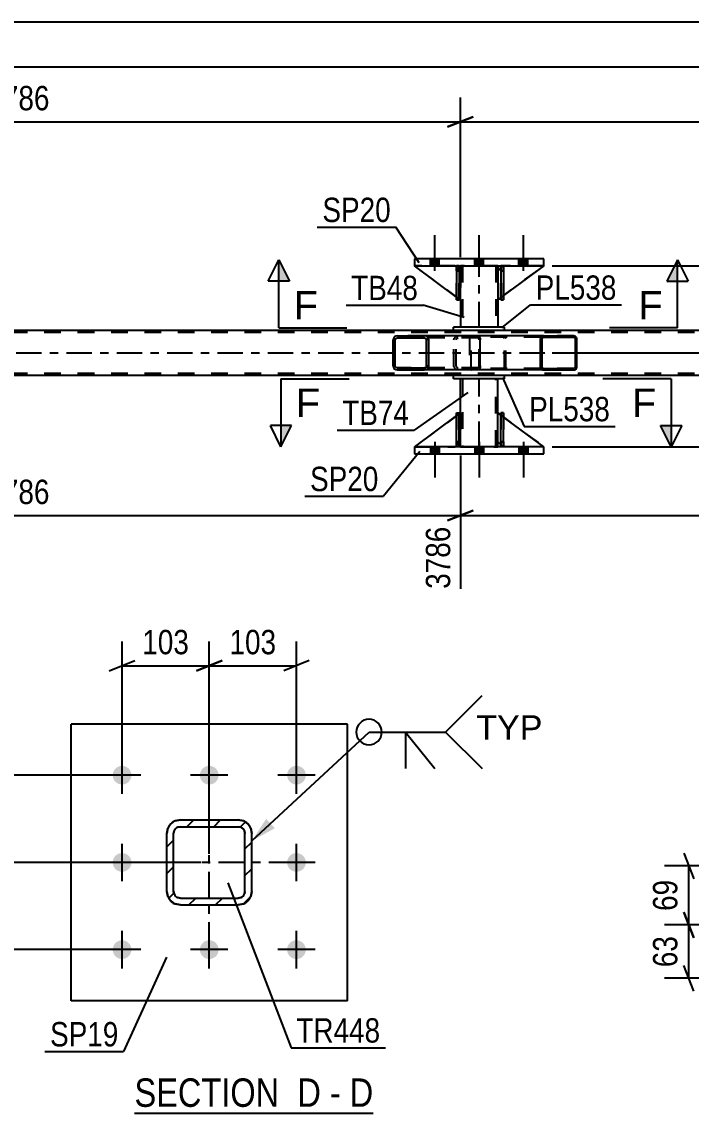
# Model space of a CAD drawing. Header units: millimetres. Extents: x 0 to 841, y 0 to 594.
# Drawn here: x 97.8 to 176.4, y 145.7 to 273.9 of the extents above; entities that cross this region are included whole.
import ezdxf

# ---------------------------------------------------------------- set-up
doc = ezdxf.new("R2010")
doc.units = ezdxf.units.MM
doc.linetypes.add('DXK_LINE_DOT2', pattern=[3.9198, 1.9599, -1.9599])
doc.linetypes.add('DXK_LINE_DOT3', pattern=[5.9187, 2.979, -0.9799, 0.9799, -0.9799])
doc.styles.add('Arial', font='ARIAL.TTF', dxfattribs={"height": 0.2})
doc.styles.add('Arial Narrow', font='ARIALN.TTF', dxfattribs={"height": 0.2})

# ---------------------------------------------------------------- blocks, each defined once
blk = doc.blocks.new('Unknown-814553314-14 - 1597')
at = {"color": 6, "linetype": 'Continuous'}
blk.add_line((111, 145.69), (139.07, 145.69), dxfattribs=at)
at = {"color": 0, "linetype": 'Continuous'}
for points in [[(129.1, 146.44), (129.1, 149.94), (111, 149.94), (111, 146.44)], [(132.92, 146.44), (132.92, 149.94), (130.15, 149.94), (130.15, 146.44)], [(135.25, 146.44), (135.25, 149.94), (133.97, 149.94), (133.97, 146.44)], [(139.07, 146.44), (139.07, 149.94), (136.3, 149.94), (136.3, 146.44)]]:
    blk.add_wipeout(points, dxfattribs=at)
at = {"color": 7, "linetype": 'Continuous', "style": 'Arial Narrow'}
for s, p in [('SECTION ', (111, 146.44)), ('D', (130.15, 146.44)), ('D', (136.3, 146.44)), ('-', (133.97, 146.44))]:
    blk.add_text(s, height=3.34, dxfattribs=at).set_placement(p)
blk = doc.blocks.new('Part-814553314-5860 - 5672')
at = {"color": 7, "linetype": 'DXK_LINE_DOT2'}
for p, q in [((149.31, 241.27), (143.91, 245.27)), ((143.91, 245.27), (148.71, 245.27)), ((148.71, 245.27), (149.31, 244.67)), ((149.31, 244.67), (148.71, 245.27)), ((149.31, 244.67), (149.31, 241.27)), ((149.31, 244.67), (149.31, 244.67)), ((149.31, 244.67), (149.31, 241.27))]:
    blk.add_line(p, q, dxfattribs=at)
blk = doc.blocks.new('Bolt-814553314-5732 - 5672')
at = {"linetype": 'Continuous'}
for points in [[(146.83, 223.99), (145.79, 223.99), (145.79, 223.19), (146.83, 223.19)], [(146.83, 223.99), (145.79, 223.99), (145.79, 223.19), (146.83, 223.19)], [(146.83, 223.99), (145.79, 223.99), (145.79, 223.19), (146.83, 223.19)], [(152.03, 223.99), (150.99, 223.99), (150.99, 223.19), (152.03, 223.19)], [(152.03, 223.99), (150.99, 223.99), (150.99, 223.19), (152.03, 223.19)], [(157.23, 223.99), (156.19, 223.99), (156.19, 223.19), (157.23, 223.19)], [(157.23, 223.99), (156.19, 223.99), (156.19, 223.19), (157.23, 223.19)], [(157.23, 223.99), (156.19, 223.99), (156.19, 223.19), (157.23, 223.19)]]:
    blk.add_hatch(color=1, dxfattribs=at).paths.add_polyline_path(points)
at = {"color": 1, "linetype": 'Continuous'}
for p, q in [((146.31, 224.59), (146.31, 220.39)), ((146.31, 224.59), (146.31, 220.39)), ((146.31, 224.59), (146.31, 220.39)), ((151.51, 224.59), (151.51, 220.39)), ((151.51, 224.59), (151.51, 220.39)), ((156.71, 224.59), (156.71, 220.39)), ((156.71, 224.59), (156.71, 220.39)), ((156.71, 224.59), (156.71, 220.39)), ((145.79, 223.99), (145.79, 223.19)), ((145.79, 223.99), (145.79, 223.19)), ((145.79, 223.99), (145.79, 223.19)), ((146.83, 223.99), (146.83, 223.19)), ((146.83, 223.99), (146.83, 223.19)), ((146.83, 223.99), (146.83, 223.19)), ((150.99, 223.99), (150.99, 223.19)), ((150.99, 223.99), (150.99, 223.19)), ((152.03, 223.99), (152.03, 223.19)), ((152.03, 223.99), (152.03, 223.19)), ((156.19, 223.99), (156.19, 223.19)), ((156.19, 223.99), (156.19, 223.19)), ((156.19, 223.99), (156.19, 223.19)), ((157.23, 223.99), (157.23, 223.19)), ((157.23, 223.99), (157.23, 223.19)), ((157.23, 223.99), (157.23, 223.19))]:
    blk.add_line(p, q, dxfattribs=at)
blk = doc.blocks.new('Part-814553314-5861 - 5672')
at = {"color": 2, "linetype": 'Continuous'}
for p, q in [((154.06, 245.02), (153.71, 244.67)), ((159.11, 245.27), (154.38, 241.77)), ((153.71, 244.67), (153.71, 241.27)), ((154.06, 241.53), (153.71, 241.27))]:
    blk.add_line(p, q, dxfattribs=at)
at = {"color": 7, "linetype": 'DXK_LINE_DOT2'}
for p, q in [((154.31, 245.27), (154.06, 245.02)), ((159.11, 245.27), (154.31, 245.27)), ((154.38, 241.77), (154.06, 241.53))]:
    blk.add_line(p, q, dxfattribs=at)
blk = doc.blocks.new('Bolt-814553314-5733 - 5672')
at = {"linetype": 'Continuous'}
for points in [[(145.79, 245.27), (146.83, 245.27), (146.83, 246.07), (145.79, 246.07)], [(145.79, 245.27), (146.83, 245.27), (146.83, 246.07), (145.79, 246.07)], [(145.79, 245.27), (146.83, 245.27), (146.83, 246.07), (145.79, 246.07)], [(150.99, 245.27), (152.03, 245.27), (152.03, 246.07), (150.99, 246.07)], [(150.99, 245.27), (152.03, 245.27), (152.03, 246.07), (150.99, 246.07)], [(156.19, 245.27), (157.23, 245.27), (157.23, 246.07), (156.19, 246.07)], [(156.19, 245.27), (157.23, 245.27), (157.23, 246.07), (156.19, 246.07)], [(156.19, 245.27), (157.23, 245.27), (157.23, 246.07), (156.19, 246.07)]]:
    blk.add_hatch(color=1, dxfattribs=at).paths.add_polyline_path(points)
at = {"color": 1, "linetype": 'Continuous'}
for p, q in [((146.31, 244.67), (146.31, 248.87)), ((146.31, 244.67), (146.31, 248.87)), ((146.31, 244.67), (146.31, 248.87)), ((151.51, 244.67), (151.51, 248.87)), ((151.51, 244.67), (151.51, 248.87)), ((156.71, 244.67), (156.71, 248.87)), ((156.71, 244.67), (156.71, 248.87)), ((156.71, 244.67), (156.71, 248.87)), ((145.79, 245.27), (145.79, 246.07)), ((145.79, 245.27), (145.79, 246.07)), ((145.79, 245.27), (145.79, 246.07)), ((146.83, 245.27), (146.83, 246.07)), ((146.83, 245.27), (146.83, 246.07)), ((146.83, 245.27), (146.83, 246.07)), ((150.99, 245.27), (150.99, 246.07)), ((150.99, 245.27), (150.99, 246.07)), ((152.03, 245.27), (152.03, 246.07)), ((152.03, 245.27), (152.03, 246.07)), ((156.19, 245.27), (156.19, 246.07)), ((156.19, 245.27), (156.19, 246.07)), ((156.19, 245.27), (156.19, 246.07)), ((157.23, 245.27), (157.23, 246.07)), ((157.23, 245.27), (157.23, 246.07)), ((157.23, 245.27), (157.23, 246.07))]:
    blk.add_line(p, q, dxfattribs=at)
blk = doc.blocks.new('Part-814553314-5906 - 5672')
at = {"color": 2, "linetype": 'Continuous'}
for p, q in [((148.86, 223.99), (148.86, 227.99)), ((148.86, 227.99), (149.18, 227.99)), ((149.18, 223.99), (149.18, 227.99)), ((148.86, 223.99), (148.86, 223.99)), ((149.18, 223.99), (148.86, 223.99))]:
    blk.add_line(p, q, dxfattribs=at)
at = {"color": 7, "linetype": 'DXK_LINE_DOT2'}
for p, q in [((148.86, 227.99), (148.86, 224.59)), ((149.18, 224.59), (149.18, 227.99)), ((148.86, 224.59), (148.86, 223.99)), ((148.86, 224.59), (149.18, 224.59)), ((149.18, 223.99), (149.18, 224.59)), ((149.18, 223.99), (149.18, 223.99))]:
    blk.add_line(p, q, dxfattribs=at)
blk = doc.blocks.new('Part-814553314-5858 - 5672')
at = {"color": 2, "linetype": 'Continuous'}
for p, q in [((154.38, 245.27), (154.06, 245.27)), ((154.06, 245.27), (154.06, 241.27)), ((154.38, 245.27), (154.38, 245.27)), ((154.38, 245.27), (154.38, 241.27)), ((154.38, 241.27), (154.06, 241.27))]:
    blk.add_line(p, q, dxfattribs=at)
at = {"color": 7, "linetype": 'DXK_LINE_DOT2'}
for p, q in [((154.06, 244.67), (154.06, 245.27)), ((154.38, 244.67), (154.38, 245.27)), ((154.38, 245.27), (154.38, 245.27)), ((154.38, 244.67), (154.06, 244.67)), ((154.06, 244.67), (154.06, 241.27)), ((154.38, 241.27), (154.38, 244.67))]:
    blk.add_line(p, q, dxfattribs=at)
blk = doc.blocks.new('Part-814553314-5859 - 5672')
at = {"color": 2, "linetype": 'Continuous'}
for p, q in [((148.86, 241.6), (143.91, 245.27)), ((148.86, 245.11), (148.71, 245.27)), ((149.31, 244.67), (149.18, 244.79)), ((149.31, 244.67), (149.31, 244.67)), ((149.31, 241.27), (149.31, 244.67)), ((149.18, 241.36), (149.31, 241.27)), ((149.31, 241.27), (149.31, 241.27))]:
    blk.add_line(p, q, dxfattribs=at)
at = {"color": 7, "linetype": 'DXK_LINE_DOT2'}
for p, q in [((148.71, 245.27), (143.91, 245.27)), ((148.71, 245.27), (149.31, 244.67)), ((149.18, 244.79), (148.86, 245.11)), ((149.31, 244.67), (149.31, 241.27)), ((149.18, 241.36), (148.86, 241.6))]:
    blk.add_line(p, q, dxfattribs=at)
blk = doc.blocks.new('Part-814553314-5865 - 5672')
at = {"linetype": 'Continuous'}
h = blk.add_hatch(dxfattribs=at)
h.set_pattern_fill('', scale=0.7, style=0, pattern_type=0)
h.set_pattern_definition([(45, (162.969, 236.8312), (-1.57154, 1.57154), [])])
h.paths.add_polyline_path([(162.99, 236.71), (162.97, 236.83), (162.9, 236.94), (162.78, 237), (162.65, 237.03), (159.08, 237.03), (158.95, 237), (158.84, 236.94), (158.76, 236.83), (158.74, 236.71), (158.74, 233.35), (158.76, 233.23), (158.84, 233.12), (158.95, 233.05), (159.08, 233.03), (162.65, 233.03), (162.78, 233.05), (162.9, 233.12), (162.97, 233.23), (162.99, 233.35)])
h.paths.add_polyline_path([(162.81, 233.29), (162.77, 233.24), (162.72, 233.2), (162.65, 233.19), (159.08, 233.19), (159.01, 233.2), (158.96, 233.24), (158.92, 233.29), (158.91, 233.35), (158.91, 236.71), (158.92, 236.77), (158.96, 236.82), (159.01, 236.86), (159.08, 236.87), (162.65, 236.87), (162.72, 236.86), (162.77, 236.82), (162.81, 236.77), (162.82, 236.71), (162.82, 233.35)])
at = {"color": 7, "linetype": 'DXK_LINE_DOT2'}
for p, q in [((150.39, 236.71), (150.41, 236.83)), ((150.39, 236.71), (150.39, 233.35)), ((150.57, 236.77), (150.56, 236.71)), ((150.56, 233.35), (150.56, 236.71)), ((150.61, 236.82), (150.57, 236.77)), ((150.6, 237), (150.73, 237.03)), ((150.66, 236.86), (150.61, 236.82)), ((150.73, 236.87), (150.66, 236.86)), ((151.38, 237.03), (150.73, 237.03)), ((162.65, 236.87), (150.73, 236.87)), ((154.31, 237.03), (154.44, 237)), ((154.37, 236.86), (154.31, 236.87)), ((154.43, 236.82), (154.37, 236.86)), ((154.46, 236.77), (154.43, 236.82)), ((154.48, 236.71), (154.46, 236.77)), ((154.48, 233.35), (154.48, 236.71)), ((154.62, 236.83), (154.65, 236.71)), ((154.65, 233.35), (154.65, 236.71)), ((162.65, 237.03), (159.08, 237.03)), ((150.41, 233.23), (150.39, 233.35)), ((150.56, 233.35), (150.57, 233.29)), ((150.57, 233.29), (150.61, 233.24)), ((150.73, 233.03), (150.6, 233.05)), ((150.61, 233.24), (150.66, 233.2)), ((150.66, 233.2), (150.73, 233.19)), ((162.65, 233.19), (150.73, 233.19)), ((151.38, 233.03), (150.73, 233.03)), ((154.31, 233.19), (154.37, 233.2)), ((154.44, 233.05), (154.31, 233.03)), ((154.37, 233.2), (154.43, 233.24)), ((154.43, 233.24), (154.46, 233.29)), ((154.46, 233.29), (154.48, 233.35)), ((154.65, 233.35), (154.62, 233.23)), ((162.65, 233.03), (159.08, 233.03))]:
    blk.add_line(p, q, dxfattribs=at)
at = {"color": 2, "linetype": 'Continuous'}
for p, q in [((159.08, 237.03), (151.38, 237.03)), ((158.76, 236.83), (158.74, 236.71)), ((158.74, 233.35), (158.74, 236.71)), ((158.91, 236.71), (158.92, 236.77)), ((158.91, 233.35), (158.91, 236.71)), ((158.92, 236.77), (158.96, 236.82)), ((159.08, 237.03), (158.95, 237)), ((158.96, 236.82), (159.01, 236.86)), ((159.01, 236.86), (159.08, 236.87)), ((159.08, 237.03), (162.65, 237.03)), ((159.08, 236.87), (162.65, 236.87)), ((162.78, 237), (162.65, 237.03)), ((162.65, 236.87), (162.72, 236.86)), ((162.72, 236.86), (162.77, 236.82)), ((162.77, 236.82), (162.81, 236.77)), ((162.81, 236.77), (162.82, 236.71)), ((162.82, 233.35), (162.82, 236.71)), ((162.99, 236.71), (162.97, 236.83)), ((162.99, 233.35), (162.99, 236.71)), ((159.08, 233.03), (151.38, 233.03)), ((158.74, 233.35), (158.76, 233.23)), ((158.92, 233.29), (158.91, 233.35)), ((158.96, 233.24), (158.92, 233.29)), ((158.95, 233.05), (159.08, 233.03)), ((159.01, 233.2), (158.96, 233.24)), ((159.08, 233.19), (159.01, 233.2)), ((159.08, 233.19), (162.65, 233.19)), ((159.08, 233.03), (162.65, 233.03)), ((162.72, 233.2), (162.65, 233.19)), ((162.65, 233.03), (162.78, 233.05)), ((162.77, 233.24), (162.72, 233.2)), ((162.81, 233.29), (162.77, 233.24)), ((162.82, 233.35), (162.81, 233.29)), ((162.97, 233.23), (162.99, 233.35))]:
    blk.add_line(p, q, dxfattribs=at)
at = {"color": 7, "linetype": 'DXK_LINE_DOT2'}
for centre, start, end in [((150.72, 236.69), 110.7583, 155.6801), ((154.32, 236.69), 24.3199, 69.2417), ((150.72, 233.36), 204.3199, 249.2417), ((154.32, 233.36), 290.7583, 335.6801)]:
    blk.add_arc(centre, 0.331, start, end, dxfattribs=at)
at = {"color": 2, "linetype": 'Continuous'}
for centre, start, end in [((159.07, 236.69), 110.7583, 155.68), ((162.67, 236.69), 24.32, 69.2417), ((159.07, 233.36), 204.32, 249.2417), ((162.67, 233.36), 290.7583, 335.68)]:
    blk.add_arc(centre, 0.331, start, end, dxfattribs=at)
blk = doc.blocks.new('Part-814553314-5922 - 5672')
at = {"color": 2, "linetype": 'Continuous'}
for p, q in [((143.91, 223.99), (143.91, 223.19)), ((159.11, 223.99), (143.91, 223.99)), ((143.91, 223.19), (159.11, 223.19)), ((159.11, 223.19), (159.11, 223.99))]:
    blk.add_line(p, q, dxfattribs=at)
blk = doc.blocks.new('Part-814553314-5801 - 5672')
at = {"color": 2, "linetype": 'Continuous'}
for p, q in [((148.51, 237.67), (55.65, 237.67)), ((318.77, 237.67), (154.51, 237.67)), ((148.51, 232.39), (55.65, 232.39)), ((318.77, 232.39), (154.51, 232.39))]:
    blk.add_line(p, q, dxfattribs=at)
at = {"color": 7, "linetype": 'DXK_LINE_DOT2'}
for p, q in [((717.77, 237.43), (55.65, 237.43)), ((154.51, 237.67), (148.51, 237.67)), ((717.77, 232.63), (55.65, 232.63)), ((154.51, 232.39), (148.51, 232.39))]:
    blk.add_line(p, q, dxfattribs=at)
at = {"color": 7, "linetype": 'DXK_LINE_DOT3'}
blk.add_line((55.65, 235.03), (717.77, 235.03), dxfattribs=at)
blk = doc.blocks.new('Part-814553314-5867 - 5672')
at = {"linetype": 'Continuous'}
h = blk.add_hatch(dxfattribs=at)
h.set_pattern_fill('', scale=0.7, style=0, pattern_type=0)
h.set_pattern_definition([(45, (145.545, 236.7324), (-1.57154, 1.57154), [])])
h.paths.add_polyline_path([(145.58, 236.55), (145.55, 236.73), (145.44, 236.89), (145.27, 236.99), (145.08, 237.03), (141.9, 237.03), (141.7, 236.99), (141.54, 236.89), (141.43, 236.73), (141.39, 236.55), (141.39, 233.51), (141.43, 233.33), (141.54, 233.17), (141.7, 233.07), (141.9, 233.03), (145.08, 233.03), (145.27, 233.07), (145.44, 233.17), (145.55, 233.33), (145.58, 233.51)])
h.paths.add_polyline_path([(145.31, 233.42), (145.26, 233.34), (145.18, 233.29), (145.08, 233.27), (141.9, 233.27), (141.8, 233.29), (141.72, 233.34), (141.66, 233.42), (141.64, 233.51), (141.64, 236.55), (141.66, 236.64), (141.72, 236.72), (141.8, 236.77), (141.9, 236.79), (145.08, 236.79), (145.18, 236.77), (145.26, 236.72), (145.31, 236.64), (145.33, 236.55), (145.33, 233.51)])
at = {"color": 2, "linetype": 'Continuous'}
for p, q in [((141.43, 236.73), (141.39, 236.55)), ((141.39, 233.51), (141.39, 236.55)), ((141.64, 236.55), (141.66, 236.64)), ((141.64, 233.51), (141.64, 236.55)), ((141.66, 236.64), (141.72, 236.72)), ((141.9, 237.03), (141.7, 236.99)), ((141.72, 236.72), (141.8, 236.77)), ((141.8, 236.77), (141.9, 236.79)), ((141.9, 237.03), (145.08, 237.03)), ((141.9, 236.79), (145.08, 236.79)), ((151.38, 237.03), (145.08, 237.03)), ((145.27, 236.99), (145.08, 237.03)), ((145.08, 236.79), (145.18, 236.77)), ((145.18, 236.77), (145.26, 236.72)), ((145.26, 236.72), (145.31, 236.64)), ((145.31, 236.64), (145.33, 236.55)), ((145.33, 233.51), (145.33, 236.55)), ((145.58, 236.55), (145.55, 236.73)), ((145.58, 233.51), (145.58, 236.55)), ((151.38, 237.03), (151.48, 236.99)), ((151.48, 236.99), (151.57, 236.89)), ((151.57, 236.89), (151.63, 236.73)), ((151.63, 236.73), (151.65, 236.55)), ((151.65, 233.51), (151.65, 236.55)), ((141.39, 233.51), (141.43, 233.33)), ((141.66, 233.42), (141.64, 233.51)), ((141.72, 233.34), (141.66, 233.42)), ((145.31, 233.42), (145.26, 233.34)), ((145.33, 233.51), (145.31, 233.42)), ((145.55, 233.33), (145.58, 233.51)), ((151.65, 233.51), (151.63, 233.33)), ((141.7, 233.07), (141.9, 233.03)), ((141.8, 233.29), (141.72, 233.34)), ((141.9, 233.27), (141.8, 233.29)), ((141.9, 233.27), (145.08, 233.27)), ((141.9, 233.03), (145.08, 233.03)), ((145.18, 233.29), (145.08, 233.27)), ((145.08, 233.03), (145.27, 233.07)), ((151.38, 233.03), (145.08, 233.03)), ((145.26, 233.34), (145.18, 233.29)), ((151.48, 233.07), (151.38, 233.03)), ((151.57, 233.17), (151.48, 233.07)), ((151.63, 233.33), (151.57, 233.17))]:
    blk.add_line(p, q, dxfattribs=at)
at = {"color": 7, "linetype": 'DXK_LINE_DOT2'}
for p, q in [((145.08, 237.03), (141.9, 237.03)), ((151.38, 236.79), (141.9, 236.79)), ((148.54, 236.55), (148.58, 236.73)), ((148.54, 233.51), (148.54, 236.55)), ((148.81, 236.64), (148.8, 236.55)), ((148.8, 233.51), (148.8, 236.55)), ((148.87, 236.72), (148.81, 236.64)), ((148.85, 236.99), (149.05, 237.03)), ((148.95, 236.77), (148.87, 236.72)), ((149.05, 236.79), (148.95, 236.77)), ((150.39, 236.79), (150.39, 237.03)), ((151.43, 236.77), (151.38, 236.79)), ((151.48, 236.72), (151.43, 236.77)), ((151.51, 236.64), (151.48, 236.72)), ((151.52, 236.55), (151.51, 236.64)), ((151.52, 233.51), (151.52, 236.55)), ((148.58, 233.33), (148.54, 233.51)), ((148.8, 233.51), (148.81, 233.42)), ((148.81, 233.42), (148.87, 233.34)), ((151.48, 233.34), (151.51, 233.42)), ((151.51, 233.42), (151.52, 233.51)), ((151.38, 233.27), (141.9, 233.27)), ((145.08, 233.03), (141.9, 233.03)), ((149.05, 233.03), (148.85, 233.07)), ((148.87, 233.34), (148.89, 233.33)), ((148.89, 233.33), (148.95, 233.29)), ((148.95, 233.29), (149.05, 233.27)), ((150.39, 233.03), (150.39, 233.27)), ((151.38, 233.27), (151.43, 233.29)), ((151.43, 233.29), (151.48, 233.34))]:
    blk.add_line(p, q, dxfattribs=at)
at = {"color": 2, "linetype": 'Continuous'}
for centre, start, end in [((141.88, 236.53), 111.1941, 156.1506), ((145.1, 236.53), 23.8494, 68.8059), ((141.88, 233.52), 203.8494, 248.8059), ((145.1, 233.52), 291.1941, 336.1506)]:
    blk.add_arc(centre, 0.492, start, end, dxfattribs=at)
at = {"color": 7, "linetype": 'DXK_LINE_DOT2'}
for centre, start, end in [((149.03, 236.53), 111.1941, 156.1506), ((149.03, 233.52), 203.8494, 248.8059)]:
    blk.add_arc(centre, 0.492, start, end, dxfattribs=at)
blk = doc.blocks.new('Part-814553314-5948 - 5672')
at = {"color": 2, "linetype": 'Continuous'}
for p, q in [((154.51, 232.39), (148.51, 232.39)), ((148.51, 231.99), (148.51, 232.39)), ((154.51, 231.99), (154.51, 232.39)), ((154.51, 231.99), (148.51, 231.99))]:
    blk.add_line(p, q, dxfattribs=at)
blk = doc.blocks.new('Part-814553314-5856 - 5672')
at = {"color": 7, "linetype": 'DXK_LINE_DOT2'}
for p, q in [((154.06, 244.67), (154.06, 245.27)), ((154.06, 245.27), (154.06, 245.27)), ((154.06, 245.27), (154.06, 241.27)), ((154.38, 245.27), (154.06, 245.27)), ((154.38, 244.67), (154.38, 245.27)), ((154.38, 241.27), (154.38, 245.27)), ((154.06, 241.27), (154.06, 244.67)), ((154.06, 244.67), (154.38, 244.67)), ((154.38, 244.67), (154.38, 241.27)), ((154.06, 241.27), (154.38, 241.27))]:
    blk.add_line(p, q, dxfattribs=at)
blk = doc.blocks.new('Part-814553314-5857 - 5672')
at = {"color": 2, "linetype": 'Continuous'}
for p, q in [((149.18, 245.27), (148.86, 245.27)), ((148.86, 245.27), (148.86, 241.27)), ((149.18, 245.27), (149.18, 245.27)), ((149.18, 245.27), (149.18, 241.27)), ((149.18, 241.27), (148.86, 241.27))]:
    blk.add_line(p, q, dxfattribs=at)
at = {"color": 7, "linetype": 'DXK_LINE_DOT2'}
for p, q in [((148.86, 244.67), (148.86, 245.27)), ((149.18, 244.67), (149.18, 245.27)), ((149.18, 245.27), (149.18, 245.27)), ((149.18, 244.67), (148.86, 244.67)), ((148.86, 244.67), (148.86, 241.27)), ((149.18, 241.27), (149.18, 244.67))]:
    blk.add_line(p, q, dxfattribs=at)
blk = doc.blocks.new('Part-814553314-5903 - 5672')
at = {"color": 7, "linetype": 'DXK_LINE_DOT2'}
for p, q in [((154.31, 245.27), (153.71, 244.67)), ((153.71, 241.27), (159.11, 245.27)), ((159.11, 245.27), (154.31, 245.27)), ((153.71, 244.67), (153.71, 241.27))]:
    blk.add_line(p, q, dxfattribs=at)
blk = doc.blocks.new('Part-814553314-5904 - 5672')
at = {"color": 7, "linetype": 'DXK_LINE_DOT2'}
for p, q in [((148.86, 227.99), (149.18, 227.99)), ((148.86, 224.59), (148.86, 227.99)), ((148.86, 227.99), (148.86, 223.99)), ((149.18, 227.99), (149.18, 224.59)), ((149.18, 223.99), (149.18, 227.89)), ((149.18, 224.59), (148.86, 224.59)), ((148.86, 223.99), (148.86, 224.59)), ((149.18, 224.59), (149.18, 223.99)), ((149.18, 223.99), (148.86, 223.99)), ((149.18, 223.99), (149.18, 223.99))]:
    blk.add_line(p, q, dxfattribs=at)
blk = doc.blocks.new('Part-814553314-5905 - 5672')
at = {"color": 7, "linetype": 'DXK_LINE_DOT2'}
for p, q in [((154.38, 227.99), (154.06, 227.99)), ((154.06, 224.59), (154.06, 227.99)), ((154.06, 227.99), (154.06, 223.99)), ((154.38, 227.99), (154.38, 224.59)), ((154.38, 223.99), (154.38, 227.99)), ((154.38, 224.59), (154.06, 224.59)), ((154.06, 223.99), (154.06, 224.59)), ((154.38, 224.59), (154.38, 223.99)), ((154.38, 223.99), (154.06, 223.99)), ((154.38, 223.99), (154.38, 223.99))]:
    blk.add_line(p, q, dxfattribs=at)
blk = doc.blocks.new('Part-814553314-5907 - 5672')
at = {"color": 2, "linetype": 'Continuous'}
for p, q in [((154.06, 223.99), (154.06, 227.99)), ((154.06, 227.99), (154.38, 227.99)), ((154.38, 223.99), (154.38, 227.99)), ((154.06, 223.99), (154.06, 223.99)), ((154.38, 223.99), (154.06, 223.99))]:
    blk.add_line(p, q, dxfattribs=at)
at = {"color": 7, "linetype": 'DXK_LINE_DOT2'}
for p, q in [((154.06, 227.99), (154.06, 224.59)), ((154.38, 224.59), (154.38, 227.99)), ((154.06, 224.59), (154.06, 223.99)), ((154.06, 224.59), (154.38, 224.59)), ((154.38, 223.99), (154.38, 224.59)), ((154.38, 223.99), (154.38, 223.99))]:
    blk.add_line(p, q, dxfattribs=at)
blk = doc.blocks.new('Part-814553314-5908 - 5672')
at = {"color": 2, "linetype": 'Continuous'}
for p, q in [((148.86, 227.66), (143.91, 223.99)), ((149.31, 227.99), (149.18, 227.9)), ((149.31, 224.59), (149.31, 227.99)), ((149.31, 224.59), (149.18, 224.46)), ((149.31, 224.59), (149.31, 224.59)), ((148.86, 224.14), (148.71, 223.99))]:
    blk.add_line(p, q, dxfattribs=at)
at = {"color": 7, "linetype": 'DXK_LINE_DOT2'}
for p, q in [((149.18, 227.9), (148.86, 227.66)), ((149.31, 224.59), (149.31, 227.99)), ((149.31, 224.59), (148.71, 223.99)), ((149.18, 224.46), (148.86, 224.14)), ((143.91, 223.99), (148.71, 223.99))]:
    blk.add_line(p, q, dxfattribs=at)
blk = doc.blocks.new('Part-814553314-5915 - 5672')
at = {"color": 7, "linetype": 'DXK_LINE_DOT2'}
for p, q in [((149.31, 227.99), (143.91, 223.99)), ((149.31, 224.59), (149.31, 227.99)), ((149.31, 227.99), (149.31, 224.59)), ((148.71, 223.99), (149.31, 224.59)), ((149.31, 224.59), (148.71, 223.99)), ((149.31, 224.59), (149.31, 224.59)), ((143.91, 223.99), (148.71, 223.99))]:
    blk.add_line(p, q, dxfattribs=at)
blk = doc.blocks.new('Part-814553314-5916 - 5672')
at = {"color": 2, "linetype": 'Continuous'}
for p, q in [((153.71, 224.59), (153.71, 227.99)), ((154.06, 227.73), (153.71, 227.99)), ((159.11, 223.99), (154.38, 227.49)), ((154.06, 224.24), (153.71, 224.59))]:
    blk.add_line(p, q, dxfattribs=at)
at = {"color": 7, "linetype": 'DXK_LINE_DOT2'}
for p, q in [((154.38, 227.49), (154.06, 227.73)), ((154.31, 223.99), (154.06, 224.24)), ((159.11, 223.99), (154.31, 223.99)), ((159.11, 223.99), (159.11, 223.99)), ((159.11, 223.99), (159.11, 223.99))]:
    blk.add_line(p, q, dxfattribs=at)
blk = doc.blocks.new('Part-814553314-5917 - 5672')
at = {"color": 7, "linetype": 'DXK_LINE_DOT2'}
for p, q in [((153.71, 224.59), (153.71, 227.99)), ((153.71, 227.99), (159.11, 223.99)), ((154.31, 223.99), (153.71, 224.59)), ((159.11, 223.99), (154.31, 223.99))]:
    blk.add_line(p, q, dxfattribs=at)
blk = doc.blocks.new('Part-814553314-5927 - 5672')
at = {"color": 2, "linetype": 'Continuous'}
for p, q in [((159.11, 246.07), (143.91, 246.07)), ((143.91, 246.07), (143.91, 245.27)), ((143.91, 245.27), (159.11, 245.27)), ((159.11, 245.27), (159.11, 246.07))]:
    blk.add_line(p, q, dxfattribs=at)
blk = doc.blocks.new('Part-814553314-5943 - 5672')
at = {"color": 2, "linetype": 'Continuous'}
for p, q in [((149.31, 227.99), (149.31, 231.99)), ((153.71, 227.99), (153.71, 231.99)), ((149.31, 223.99), (149.31, 224.59)), ((153.71, 223.99), (153.71, 224.59))]:
    blk.add_line(p, q, dxfattribs=at)
at = {"color": 7, "linetype": 'DXK_LINE_DOT2'}
for p, q in [((153.71, 231.99), (149.31, 231.99)), ((149.55, 231.99), (149.55, 223.99)), ((153.47, 223.99), (153.47, 231.99)), ((149.31, 224.59), (149.31, 227.99)), ((153.71, 224.59), (153.71, 227.99)), ((149.31, 223.99), (153.71, 223.99))]:
    blk.add_line(p, q, dxfattribs=at)
at = {"color": 7, "linetype": 'DXK_LINE_DOT3'}
blk.add_line((151.51, 223.99), (151.51, 231.99), dxfattribs=at)
blk = doc.blocks.new('Part-814553314-5953 - 5672')
at = {"color": 2, "linetype": 'Continuous'}
for p, q in [((154.51, 238.07), (148.51, 238.07)), ((148.51, 237.67), (148.51, 238.07)), ((154.51, 237.67), (148.51, 237.67)), ((154.51, 237.67), (154.51, 238.07))]:
    blk.add_line(p, q, dxfattribs=at)
blk = doc.blocks.new('Part-814553314-5958 - 5672')
at = {"color": 2, "linetype": 'Continuous'}
for p, q in [((149.31, 245.27), (149.31, 244.67)), ((153.71, 245.27), (153.71, 244.67)), ((149.31, 241.27), (149.31, 238.07)), ((153.71, 241.27), (153.71, 238.07))]:
    blk.add_line(p, q, dxfattribs=at)
at = {"color": 7, "linetype": 'DXK_LINE_DOT2'}
for p, q in [((153.71, 245.27), (149.31, 245.27)), ((149.55, 245.27), (149.55, 238.07)), ((153.47, 245.27), (153.47, 238.07)), ((149.31, 244.67), (149.31, 241.27)), ((153.71, 244.67), (153.71, 241.27)), ((153.71, 238.07), (149.31, 238.07))]:
    blk.add_line(p, q, dxfattribs=at)
at = {"color": 7, "linetype": 'DXK_LINE_DOT3'}
blk.add_line((151.51, 238.07), (151.51, 245.27), dxfattribs=at)
blk = doc.blocks.new('Part-814553314-5961 - 5672')
at = {"color": 7, "linetype": 'DXK_LINE_DOT2'}
for p, q in [((148.86, 244.67), (148.86, 245.27)), ((148.86, 245.27), (148.86, 245.27)), ((148.86, 245.27), (148.86, 241.27)), ((149.18, 245.27), (148.86, 245.27)), ((149.18, 244.67), (149.18, 245.27)), ((149.18, 241.27), (149.18, 245.27)), ((148.86, 241.27), (148.86, 244.67)), ((148.86, 244.67), (149.18, 244.67)), ((149.18, 244.67), (149.18, 241.27)), ((148.86, 241.27), (149.18, 241.27))]:
    blk.add_line(p, q, dxfattribs=at)
blk = doc.blocks.new('Bolt-814553314-1600 - 1597')
at = {"linetype": 'Continuous'}
for points in [[(109.54, 184.31, -1), (109.54, 186.51, -1)], [(119.79, 184.31, -1), (119.79, 186.51, -1)], [(130.04, 184.31, -1), (130.04, 186.51, -1)], [(109.54, 174.06, -1), (109.54, 176.26, -1)], [(130.04, 174.06, -1), (130.04, 176.26, -1)], [(109.54, 163.81, -1), (109.54, 166.01, -1)], [(119.79, 163.81, -1), (119.79, 166.01, -1)], [(130.04, 163.81, -1), (130.04, 166.01, -1)]]:
    blk.add_hatch(color=1, dxfattribs=at).paths.add_polyline_path(points)
at = {"color": 1, "linetype": 'Continuous'}
for p, q in [((109.54, 183.21), (109.54, 187.61)), ((119.79, 183.21), (119.79, 187.61)), ((130.04, 183.21), (130.04, 187.61)), ((111.74, 185.41), (107.34, 185.41)), ((121.99, 185.41), (117.59, 185.41)), ((132.24, 185.41), (127.84, 185.41)), ((109.54, 172.96), (109.54, 177.36)), ((130.04, 172.96), (130.04, 177.36)), ((111.74, 175.16), (107.34, 175.16)), ((132.24, 175.16), (127.84, 175.16)), ((109.54, 162.71), (109.54, 167.11)), ((119.79, 162.71), (119.79, 167.11)), ((130.04, 162.71), (130.04, 167.11)), ((111.74, 164.91), (107.34, 164.91)), ((121.99, 164.91), (117.59, 164.91)), ((132.24, 164.91), (127.84, 164.91))]:
    blk.add_line(p, q, dxfattribs=at)
blk = doc.blocks.new('Part-814553314-1617 - 1597')
at = {"linetype": 'Continuous'}
h = blk.add_hatch(dxfattribs=at)
h.set_pattern_fill('', scale=0.7, style=0, pattern_type=0)
h.set_pattern_definition([(45, (123.8044, 170.2814), (-1.57154, 1.57154), [])])
h.paths.add_polyline_path([(123.19, 170.16), (123.8, 170.28), (124.32, 170.63), (124.67, 171.15), (124.79, 171.76), (124.79, 178.56), (124.67, 179.17), (124.32, 179.69), (123.8, 180.04), (123.19, 180.16), (116.39, 180.16), (115.78, 180.04), (115.26, 179.69), (114.91, 179.17), (114.79, 178.56), (114.79, 171.76), (114.91, 171.15), (115.26, 170.63), (115.78, 170.28), (116.39, 170.16)])
h.paths.add_polyline_path([(116.39, 170.96), (116.09, 171.02), (115.83, 171.19), (115.65, 171.45), (115.59, 171.76), (115.59, 178.56), (115.65, 178.87), (115.83, 179.13), (116.09, 179.3), (116.39, 179.36), (123.19, 179.36), (123.5, 179.3), (123.76, 179.13), (123.93, 178.87), (123.99, 178.56), (123.99, 171.76), (123.93, 171.45), (123.76, 171.19), (123.5, 171.02), (123.19, 170.96)])
at = {"color": 7, "linetype": 'DXK_LINE_DOT3'}
for p, q in [((119.79, 165.16), (119.79, 185.16)), ((129.79, 175.16), (109.79, 175.16))]:
    blk.add_line(p, q, dxfattribs=at)
at = {"color": 7, "linetype": 'DXK_LINE_DOT2'}
for p, q in [((115.78, 180.04), (116.39, 180.16)), ((116.39, 180.16), (123.19, 180.16)), ((123.19, 180.16), (123.8, 180.04)), ((114.79, 178.56), (114.91, 179.17)), ((114.79, 171.76), (114.79, 178.56)), ((115.65, 178.87), (115.59, 178.56)), ((115.59, 171.76), (115.59, 178.56)), ((116.39, 179.36), (116.09, 179.3)), ((116.39, 179.36), (123.19, 179.36)), ((123.5, 179.3), (123.19, 179.36)), ((123.99, 178.56), (123.93, 178.87)), ((123.99, 171.76), (123.99, 178.56)), ((124.67, 179.17), (124.79, 178.56)), ((124.79, 171.76), (124.79, 178.56)), ((114.91, 171.15), (114.79, 171.76)), ((115.59, 171.76), (115.65, 171.45)), ((116.09, 171.02), (116.39, 170.96)), ((116.39, 170.96), (123.19, 170.96)), ((123.19, 170.96), (123.5, 171.02)), ((123.93, 171.45), (123.99, 171.76)), ((124.79, 171.76), (124.67, 171.15)), ((116.39, 170.16), (115.78, 170.28)), ((116.39, 170.16), (123.19, 170.16)), ((123.8, 170.28), (123.19, 170.16))]:
    blk.add_line(p, q, dxfattribs=at)
at = {"color": 2, "linetype": 'Continuous'}
for p, q in [((116.39, 180.16), (115.78, 180.04)), ((116.39, 180.16), (123.19, 180.16)), ((123.8, 180.04), (123.19, 180.16)), ((114.91, 179.17), (114.79, 178.56)), ((114.79, 171.76), (114.79, 178.56)), ((115.59, 178.56), (115.65, 178.87)), ((115.59, 171.76), (115.59, 178.56)), ((116.09, 179.3), (116.39, 179.36)), ((116.39, 179.36), (123.19, 179.36)), ((123.19, 179.36), (123.5, 179.3)), ((123.93, 178.87), (123.99, 178.56)), ((123.99, 171.76), (123.99, 178.56)), ((124.79, 178.56), (124.67, 179.17)), ((124.79, 171.76), (124.79, 178.56)), ((114.79, 171.76), (114.91, 171.15)), ((115.65, 171.45), (115.59, 171.76)), ((116.39, 170.96), (116.09, 171.02)), ((116.39, 170.96), (123.19, 170.96)), ((123.5, 171.02), (123.19, 170.96)), ((123.99, 171.76), (123.93, 171.45)), ((124.67, 171.15), (124.79, 171.76)), ((115.78, 170.28), (116.39, 170.16)), ((116.39, 170.16), (123.19, 170.16)), ((123.19, 170.16), (123.8, 170.28))]:
    blk.add_line(p, q, dxfattribs=at)
at = {"color": 7, "linetype": 'DXK_LINE_DOT2'}
for centre, radius, start, end in [((116.39, 178.56), 1.6, 112.5, 157.5), ((123.19, 178.56), 1.6, 22.5, 67.5), ((116.39, 178.56), 0.8, 112.5, 157.5), ((123.19, 178.56), 0.8, 22.5, 67.5), ((116.39, 171.76), 1.6, 202.5, 247.5), ((116.39, 171.76), 0.8, 202.5, 247.5), ((123.19, 171.76), 0.8, 292.5, 337.5), ((123.19, 171.76), 1.6, 292.5, 337.5)]:
    blk.add_arc(centre, radius, start, end, dxfattribs=at)
at = {"color": 2, "linetype": 'Continuous'}
for centre, radius, start, end in [((116.39, 178.56), 1.6, 112.5, 157.5), ((123.19, 178.56), 1.6, 22.5, 67.5), ((116.39, 178.56), 0.8, 112.5, 157.5), ((123.19, 178.56), 0.8, 22.5, 67.5), ((116.39, 171.76), 1.6, 202.5, 247.5), ((116.39, 171.76), 0.8, 202.5, 247.5), ((123.19, 171.76), 0.8, 292.5, 337.5), ((123.19, 171.76), 1.6, 292.5, 337.5)]:
    blk.add_arc(centre, radius, start, end, dxfattribs=at)
blk = doc.blocks.new('Part-814553314-1686 - 1597')
at = {"color": 2, "linetype": 'Continuous'}
for p, q in [((136.04, 191.41), (103.54, 191.41)), ((103.54, 158.91), (103.54, 191.41)), ((136.04, 158.91), (136.04, 191.41)), ((136.04, 158.91), (103.54, 158.91))]:
    blk.add_line(p, q, dxfattribs=at)
blk = doc.blocks.new('StraightDimension-814553314-6139 - 5672')
at = {"color": 7, "linetype": 'Continuous'}
for p, q in [((45.43, 231.39), (45.43, 212.79)), ((149.31, 222.99), (149.31, 207.31)), ((46.93, 216.52), (43.93, 215.32)), ((45.43, 215.92), (149.31, 215.92)), ((147.81, 215.32), (150.81, 216.52))]:
    blk.add_line(p, q, dxfattribs=at)
at = {"color": 0}
blk.add_wipeout([(101.63, 216.67), (101.63, 220.87), (93.11, 220.87), (93.11, 216.67)], dxfattribs=at)
at = {"color": 3, "style": 'Arial Narrow'}
blk.add_text('3786', height=2.863, dxfattribs=at).set_placement((93.71, 217.27))
at = {"color": 0, "linetype": 'Continuous'}
for points in [[(44.83, 215.22), (40.63, 215.22), (40.63, 212.19), (44.83, 212.19)], [(148.71, 215.22), (144.51, 215.22), (144.51, 206.71), (148.71, 206.71)]]:
    blk.add_wipeout(points, dxfattribs=at)
at = {"color": 3, "linetype": 'Continuous', "style": 'Arial Narrow'}
for s, height, p in [('0', 2.86, (44.23, 212.79)), ('3786', 2.863, (148.11, 207.31))]:
    blk.add_text(s, height=height, rotation=90.0002, dxfattribs=at).set_placement(p)
blk = doc.blocks.new('StraightDimension-814553314-6004 - 5672')
at = {"color": 7, "linetype": 'Continuous'}
for p, q in [((184.04, 236.53), (185.24, 233.53)), ((160.11, 235.03), (187.04, 235.03)), ((184.64, 223.99), (184.64, 235.03)), ((185.24, 222.49), (184.04, 225.49)), ((160.11, 223.99), (187.04, 223.99))]:
    blk.add_line(p, q, dxfattribs=at)
at = {"color": 0}
blk.add_wipeout([(183.89, 232.85), (179.69, 232.85), (179.69, 226.17), (183.89, 226.17)], dxfattribs=at)
at = {"color": 3, "style": 'Arial Narrow'}
blk.add_text('276', height=2.863, rotation=90.0002, dxfattribs=at).set_placement((183.29, 226.77))
blk = doc.blocks.new('StraightDimension-814553314-6032 - 5672')
at = {"color": 7, "linetype": 'Continuous'}
for p, q in [((184.04, 246.77), (185.24, 243.77)), ((160.11, 245.27), (187.04, 245.27)), ((184.64, 235.03), (184.64, 245.27)), ((185.24, 233.53), (184.04, 236.53)), ((160.11, 235.03), (187.04, 235.03))]:
    blk.add_line(p, q, dxfattribs=at)
at = {"color": 0}
blk.add_wipeout([(183.89, 243.49), (179.69, 243.49), (179.69, 236.81), (183.89, 236.81)], dxfattribs=at)
at = {"color": 3, "style": 'Arial Narrow'}
blk.add_text('256', height=2.863, rotation=90.0002, dxfattribs=at).set_placement((183.29, 237.41))
blk = doc.blocks.new('StraightDimension-814553314-6088 - 5672')
at = {"color": 7, "linetype": 'Continuous'}
for p, q in [((149.31, 246.27), (149.31, 265.04)), ((319.57, 246.27), (319.57, 265.04)), ((150.81, 262.79), (147.81, 261.59)), ((149.31, 262.19), (319.57, 262.19)), ((318.07, 261.59), (321.07, 262.79))]:
    blk.add_line(p, q, dxfattribs=at)
at = {"color": 0}
blk.add_wipeout([(238.7, 262.94), (238.7, 267.14), (230.18, 267.14), (230.18, 262.94)], dxfattribs=at)
at = {"color": 3, "style": 'Arial Narrow'}
blk.add_text('4257', height=2.863, dxfattribs=at).set_placement((230.78, 263.54))
blk = doc.blocks.new('StraightDimension-814553314-6105 - 5672')
at = {"color": 7, "linetype": 'Continuous'}
for p, q in [((45.43, 238.67), (45.43, 265.04)), ((149.31, 246.27), (149.31, 265.04)), ((46.93, 262.79), (43.93, 261.59)), ((45.43, 262.19), (149.31, 262.19)), ((147.81, 261.59), (150.81, 262.79))]:
    blk.add_line(p, q, dxfattribs=at)
at = {"color": 0}
blk.add_wipeout([(101.63, 262.94), (101.63, 267.14), (93.11, 267.14), (93.11, 262.94)], dxfattribs=at)
at = {"color": 3, "style": 'Arial Narrow'}
blk.add_text('3786', height=2.863, dxfattribs=at).set_placement((93.71, 263.54))
blk = doc.blocks.new('StraightDimension-814553314-6111 - 5672')
at = {"color": 7, "linetype": 'Continuous'}
blk.add_line((44.79, 273.94), (728.63, 273.94), dxfattribs=at)
blk = doc.blocks.new('StraightDimension-814553314-6122 - 5672')
at = {"color": 7, "linetype": 'Continuous'}
for p, q in [((149.31, 222.99), (149.31, 207.31)), ((319.57, 222.99), (319.57, 207.31)), ((150.81, 216.52), (147.81, 215.32)), ((149.31, 215.92), (319.57, 215.92)), ((318.07, 215.32), (321.07, 216.52))]:
    blk.add_line(p, q, dxfattribs=at)
at = {"color": 0}
blk.add_wipeout([(238.7, 216.67), (238.7, 220.87), (230.18, 220.87), (230.18, 216.67)], dxfattribs=at)
at = {"color": 3, "style": 'Arial Narrow'}
blk.add_text('4257', height=2.863, dxfattribs=at).set_placement((230.78, 217.27))
at = {"color": 0, "linetype": 'Continuous'}
blk.add_wipeout([(318.97, 215.22), (314.77, 215.22), (314.77, 206.71), (318.97, 206.71)], dxfattribs=at)
at = {"color": 3, "linetype": 'Continuous', "style": 'Arial Narrow'}
blk.add_text('8043', height=2.863, rotation=90.0002, dxfattribs=at).set_placement((318.37, 207.31))
blk = doc.blocks.new('StraightDimension-814553314-6155 - 5672')
at = {"color": 7, "linetype": 'Continuous'}
blk.add_line((45.43, 268.63), (727.99, 268.63), dxfattribs=at)
blk = doc.blocks.new('StraightDimension-814553314-1799 - 1597')
at = {"color": 7, "linetype": 'Continuous'}
for p, q in [((94.87, 186.91), (96.07, 183.91)), ((108.54, 185.41), (92.62, 185.41)), ((95.47, 175.16), (95.47, 185.41)), ((96.07, 173.66), (94.87, 176.66)), ((118.79, 175.16), (92.62, 175.16))]:
    blk.add_line(p, q, dxfattribs=at)
at = {"color": 0}
blk.add_wipeout([(94.72, 183.63), (90.52, 183.63), (90.52, 176.94), (94.72, 176.94)], dxfattribs=at)
at = {"color": 3, "style": 'Arial Narrow'}
blk.add_text('103', height=2.863, rotation=90.0002, dxfattribs=at).set_placement((94.12, 177.54))
blk = doc.blocks.new('StraightDimension-814553314-1819 - 1597')
at = {"color": 7, "linetype": 'Continuous'}
for p, q in [((94.87, 176.66), (96.07, 173.66)), ((118.79, 175.16), (92.62, 175.16)), ((95.47, 164.91), (95.47, 175.16)), ((96.07, 163.41), (94.87, 166.41)), ((108.54, 164.91), (92.62, 164.91))]:
    blk.add_line(p, q, dxfattribs=at)
at = {"color": 0}
blk.add_wipeout([(94.72, 173.38), (90.52, 173.38), (90.52, 166.69), (94.72, 166.69)], dxfattribs=at)
at = {"color": 3, "style": 'Arial Narrow'}
blk.add_text('102', height=2.863, rotation=90.0002, dxfattribs=at).set_placement((94.12, 167.29))
blk = doc.blocks.new('StraightDimension-814553314-1837 - 1597')
at = {"color": 7, "linetype": 'Continuous'}
for p, q in [((119.79, 176.16), (119.79, 201.12)), ((130.04, 186.41), (130.04, 201.12)), ((118.29, 197.67), (121.29, 198.87)), ((131.54, 198.87), (128.54, 197.67)), ((119.79, 198.27), (130.04, 198.27))]:
    blk.add_line(p, q, dxfattribs=at)
at = {"color": 0}
blk.add_wipeout([(128.26, 199.02), (128.26, 203.22), (121.57, 203.22), (121.57, 199.02)], dxfattribs=at)
at = {"color": 3, "style": 'Arial Narrow'}
blk.add_text('103', height=2.863, dxfattribs=at).set_placement((122.17, 199.62))
blk = doc.blocks.new('StraightDimension-814553314-1854 - 1597')
at = {"color": 7, "linetype": 'Continuous'}
for p, q in [((109.54, 186.41), (109.54, 201.12)), ((119.79, 176.16), (119.79, 201.12)), ((108.04, 197.67), (111.04, 198.87)), ((121.29, 198.87), (118.29, 197.67)), ((109.54, 198.27), (119.79, 198.27))]:
    blk.add_line(p, q, dxfattribs=at)
at = {"color": 0}
blk.add_wipeout([(118.01, 199.02), (118.01, 203.22), (111.32, 203.22), (111.32, 199.02)], dxfattribs=at)
at = {"color": 3, "style": 'Arial Narrow'}
blk.add_text('103', height=2.863, dxfattribs=at).set_placement((111.92, 199.62))
blk = doc.blocks.new('StraightDimension-814553314-1503 - 1248')
at = {"color": 7, "linetype": 'Continuous'}
for p, q in [((175.56, 169.31), (176.76, 166.31)), ((184.5, 167.81), (173.31, 167.81)), ((176.16, 161.55), (176.16, 167.81)), ((176.76, 160.05), (175.56, 163.05)), ((213.66, 161.55), (173.31, 161.55))]:
    blk.add_line(p, q, dxfattribs=at)
at = {"color": 0}
blk.add_wipeout([(175.41, 167.11), (171.21, 167.11), (171.21, 162.25), (175.41, 162.25)], dxfattribs=at)
at = {"color": 3, "style": 'Arial Narrow'}
blk.add_text('63', height=2.863, rotation=90.0002, dxfattribs=at).set_placement((174.81, 162.85))
blk = doc.blocks.new('StraightDimension-814553314-1518 - 1248')
at = {"color": 7, "linetype": 'Continuous'}
for p, q in [((175.56, 176.25), (176.76, 173.25)), ((213.66, 174.75), (173.31, 174.75)), ((176.16, 167.81), (176.16, 174.75)), ((176.76, 166.31), (175.56, 169.31)), ((184.5, 167.81), (173.31, 167.81))]:
    blk.add_line(p, q, dxfattribs=at)
at = {"color": 0}
blk.add_wipeout([(175.41, 173.71), (171.21, 173.71), (171.21, 168.86), (175.41, 168.86)], dxfattribs=at)
at = {"color": 3, "style": 'Arial Narrow'}
blk.add_text('69', height=2.863, rotation=90.0002, dxfattribs=at).set_placement((174.81, 169.46))
blk = doc.blocks.new('Mark-814553314-5918 - 5672')
at = {"color": 0}
blk.add_wipeout([(139.68, 218.79), (139.68, 221.79), (131.64, 221.79), (131.64, 218.79)], dxfattribs=at)
blk.add_wipeout([(139.68, 218.79), (139.68, 221.79), (131.64, 221.79), (131.64, 218.79)], dxfattribs=at)
at = {"color": 30, "linetype": 'Continuous'}
for p in [(144.55, 223.43), (131.04, 218.19)]:
    blk.add_line(p, (140.28, 218.19), dxfattribs=at)
at = {"color": 3, "style": 'Arial Narrow'}
blk.add_text('SP20', height=2.863, dxfattribs=at).set_placement((131.64, 218.79))
blk = doc.blocks.new('Mark-814553314-5923 - 5672')
at = {"color": 0}
blk.add_wipeout([(141.13, 250.41), (141.13, 253.41), (133.09, 253.41), (133.09, 250.41)], dxfattribs=at)
blk.add_wipeout([(141.13, 250.41), (141.13, 253.41), (133.09, 253.41), (133.09, 250.41)], dxfattribs=at)
at = {"color": 30, "linetype": 'Continuous'}
for p in [(132.49, 249.81), (144.48, 245.6)]:
    blk.add_line(p, (141.73, 249.81), dxfattribs=at)
at = {"color": 3, "style": 'Arial Narrow'}
blk.add_text('SP20', height=2.863, dxfattribs=at).set_placement((133.09, 250.41))
blk = doc.blocks.new('Mark-814553314-5939 - 5672')
at = {"color": 0}
blk.add_wipeout([(143.27, 226.55), (143.27, 229.55), (135.42, 229.55), (135.42, 226.55)], dxfattribs=at)
blk.add_wipeout([(143.27, 226.55), (143.27, 229.55), (135.42, 229.55), (135.42, 226.55)], dxfattribs=at)
at = {"color": 30, "linetype": 'Continuous'}
for p in [(150.2, 230.38), (134.82, 225.95)]:
    blk.add_line(p, (143.87, 225.95), dxfattribs=at)
at = {"color": 3, "style": 'Arial Narrow'}
blk.add_text('TB74', height=2.863, dxfattribs=at).set_placement((135.42, 226.55))
blk = doc.blocks.new('Mark-814553314-5944 - 5672')
at = {"color": 0}
blk.add_wipeout([(166.9, 227), (166.9, 230), (157.39, 230), (157.39, 227)], dxfattribs=at)
blk.add_wipeout([(166.9, 227), (166.9, 230), (157.39, 230), (157.39, 227)], dxfattribs=at)
at = {"color": 30, "linetype": 'Continuous'}
for p, q in [((154.24, 232.15), (156.79, 226.4)), ((156.79, 226.4), (167.5, 226.4))]:
    blk.add_line(p, q, dxfattribs=at)
at = {"color": 3, "style": 'Arial Narrow'}
blk.add_text('PL538', height=2.863, dxfattribs=at).set_placement((157.39, 227))
blk = doc.blocks.new('Mark-814553314-5949 - 5672')
at = {"color": 0}
blk.add_wipeout([(167.66, 241.27), (167.66, 244.27), (158.16, 244.27), (158.16, 241.27)], dxfattribs=at)
blk.add_wipeout([(167.66, 241.27), (167.66, 244.27), (158.16, 244.27), (158.16, 241.27)], dxfattribs=at)
at = {"color": 30, "linetype": 'Continuous'}
for p, q in [((154.19, 237.98), (157.56, 240.67)), ((157.56, 240.67), (168.26, 240.67))]:
    blk.add_line(p, q, dxfattribs=at)
at = {"color": 3, "style": 'Arial Narrow'}
blk.add_text('PL538', height=2.863, dxfattribs=at).set_placement((158.16, 241.27))
blk = doc.blocks.new('Mark-814553314-5954 - 5672')
at = {"color": 0}
blk.add_wipeout([(144.33, 241.23), (144.33, 244.23), (136.47, 244.23), (136.47, 241.23)], dxfattribs=at)
blk.add_wipeout([(144.33, 241.23), (144.33, 244.23), (136.47, 244.23), (136.47, 241.23)], dxfattribs=at)
at = {"color": 30, "linetype": 'Continuous'}
for p in [(135.87, 240.63), (149.76, 239.19)]:
    blk.add_line(p, (144.93, 240.63), dxfattribs=at)
at = {"color": 3, "style": 'Arial Narrow'}
blk.add_text('TB48', height=2.863, dxfattribs=at).set_placement((136.47, 241.23))
blk = doc.blocks.new('SectionMark-814553314-6175 - 5672')
at = {"linetype": 'Continuous'}
for points in [[(128.22, 226.49), (129.47, 226.49), (128.22, 223.99)], [(172.82, 226.49), (174.07, 226.49), (174.07, 223.99)]]:
    blk.add_hatch(color=6, dxfattribs=at).paths.add_polyline_path(points)
at = {"color": 6, "linetype": 'Continuous'}
for p, q in [((128.22, 231.99), (136.22, 231.99)), ((128.22, 231.99), (128.22, 223.99)), ((174.07, 231.99), (166.07, 231.99)), ((174.07, 231.99), (174.07, 223.99)), ((128.22, 223.99), (126.97, 226.49)), ((129.47, 226.49), (126.97, 226.49)), ((128.22, 223.99), (129.47, 226.49)), ((172.82, 226.49), (175.32, 226.49)), ((174.07, 223.99), (172.82, 226.49)), ((175.32, 226.49), (174.07, 223.99))]:
    blk.add_line(p, q, dxfattribs=at)
at = {"color": 0, "linetype": 'Continuous'}
for points in [[(132.83, 227.49), (132.83, 230.99), (129.97, 230.99), (129.97, 227.49)], [(172.32, 227.49), (172.32, 230.99), (169.47, 230.99), (169.47, 227.49)]]:
    blk.add_wipeout(points, dxfattribs=at)
at = {"color": 3, "linetype": 'Continuous', "style": 'Arial'}
for p in [(129.97, 227.49), (169.47, 227.49)]:
    blk.add_text('F', height=3.34, dxfattribs=at).set_placement(p)
blk = doc.blocks.new('SectionMark-814553314-6177 - 5672')
at = {"linetype": 'Continuous'}
for points in [[(129.22, 243.46), (127.97, 243.46), (127.97, 245.96)], [(174.84, 243.46), (173.59, 243.46), (174.84, 245.96)]]:
    blk.add_hatch(color=6, dxfattribs=at).paths.add_polyline_path(points)
at = {"color": 6, "linetype": 'Continuous'}
for p, q in [((126.72, 243.46), (127.97, 245.96)), ((127.97, 237.96), (127.97, 245.96)), ((127.97, 245.96), (129.22, 243.46)), ((174.84, 245.96), (173.59, 243.46)), ((174.84, 237.96), (174.84, 245.96)), ((174.84, 245.96), (176.09, 243.46)), ((129.22, 243.46), (126.72, 243.46)), ((173.59, 243.46), (176.09, 243.46)), ((127.97, 237.96), (135.97, 237.96)), ((174.84, 237.96), (166.84, 237.96))]:
    blk.add_line(p, q, dxfattribs=at)
at = {"color": 0, "linetype": 'Continuous'}
for points in [[(132.57, 238.96), (132.57, 242.46), (129.72, 242.46), (129.72, 238.96)], [(173.09, 238.96), (173.09, 242.46), (170.24, 242.46), (170.24, 238.96)]]:
    blk.add_wipeout(points, dxfattribs=at)
at = {"color": 3, "linetype": 'Continuous', "style": 'Arial'}
for p in [(129.72, 238.96), (170.24, 238.96)]:
    blk.add_text('F', height=3.34, dxfattribs=at).set_placement(p)
blk = doc.blocks.new('WeldMark-814553314-1871 - 1597')
at = {"linetype": 'Continuous'}
blk.add_hatch(color=30, dxfattribs=at).paths.add_polyline_path([(127.5, 179.18), (124.79, 177.69), (126.48, 180.28)])
at = {"color": 30, "linetype": 'Continuous'}
for p, q in [((124.79, 177.69), (138.57, 190.48)), ((138.57, 190.48), (147.57, 190.48))]:
    blk.add_line(p, q, dxfattribs=at)
at = {"color": 3, "linetype": 'Continuous'}
for q in [(146.29, 186.19), (142.86, 186.19)]:
    blk.add_line((142.86, 190.48), q, dxfattribs=at)
for start, end in [(90, 270), (270, 90)]:
    blk.add_arc((138.57, 190.48), 1.5, start, end, dxfattribs=at)
at = {"color": 0, "linetype": 'Continuous'}
blk.add_wipeout([(158.95, 189.58), (158.95, 192.58), (151.17, 192.58), (151.17, 189.58)], dxfattribs=at)
blk.add_wipeout([(158.95, 189.58), (158.95, 192.58), (151.17, 192.58), (151.17, 189.58)], dxfattribs=at)
at = {"color": 3, "linetype": 'Continuous'}
for q in [(151.86, 194.76), (151.86, 186.19)]:
    blk.add_line((147.57, 190.48), q, dxfattribs=at)
at = {"color": 3, "linetype": 'Continuous', "style": 'Arial'}
blk.add_text('TYP', height=2.865, dxfattribs=at).set_placement((151.17, 189.58))
blk = doc.blocks.new('Mark-814553314-1613 - 1597')
at = {"color": 0}
blk.add_wipeout([(139.9, 153.99), (139.9, 156.99), (130.03, 156.99), (130.03, 153.99)], dxfattribs=at)
blk.add_wipeout([(139.9, 153.99), (139.9, 156.99), (130.03, 156.99), (130.03, 153.99)], dxfattribs=at)
at = {"color": 30, "linetype": 'Continuous'}
for p, q in [((121.97, 172.76), (129.43, 153.39)), ((129.43, 153.39), (140.5, 153.39))]:
    blk.add_line(p, q, dxfattribs=at)
at = {"color": 3, "style": 'Arial Narrow'}
blk.add_text('TR448', height=2.863, dxfattribs=at).set_placement((130.03, 153.99))
blk = doc.blocks.new('Mark-814553314-1682 - 1597')
at = {"color": 0}
blk.add_wipeout([(109.12, 153.54), (109.12, 156.54), (101.08, 156.54), (101.08, 153.54)], dxfattribs=at)
blk.add_wipeout([(109.12, 153.54), (109.12, 156.54), (101.08, 156.54), (101.08, 153.54)], dxfattribs=at)
at = {"color": 30, "linetype": 'Continuous'}
for p in [(114.75, 164.03), (100.48, 152.94)]:
    blk.add_line(p, (109.72, 152.94), dxfattribs=at)
at = {"color": 3, "style": 'Arial Narrow'}
blk.add_text('SP19', height=2.863, dxfattribs=at).set_placement((101.08, 153.54))

msp = doc.modelspace()

# ---------------------------------------------------------------- block references
for name in ['Bolt-814553314-5733 - 5672', 'Part-814553314-5927 - 5672', 'Part-814553314-5860 - 5672', 'Part-814553314-5859 - 5672', 'Part-814553314-5857 - 5672', 'Part-814553314-5961 - 5672', 'Part-814553314-5958 - 5672', 'Part-814553314-5861 - 5672', 'Part-814553314-5903 - 5672', 'Part-814553314-5858 - 5672', 'Part-814553314-5856 - 5672', 'Part-814553314-5801 - 5672', 'Part-814553314-5953 - 5672', 'Part-814553314-5867 - 5672', 'Part-814553314-5865 - 5672', 'Part-814553314-5948 - 5672', 'Part-814553314-5943 - 5672', 'Part-814553314-5908 - 5672', 'Part-814553314-5915 - 5672', 'Part-814553314-5906 - 5672', 'Part-814553314-5904 - 5672', 'Part-814553314-5916 - 5672', 'Part-814553314-5917 - 5672', 'Part-814553314-5905 - 5672', 'Part-814553314-5907 - 5672', 'Bolt-814553314-5732 - 5672', 'Part-814553314-5922 - 5672', 'Part-814553314-1686 - 1597', 'Bolt-814553314-1600 - 1597', 'Part-814553314-1617 - 1597', 'StraightDimension-814553314-1503 - 1248', 'Unknown-814553314-14 - 1597']:
    msp.add_blockref(name, (0, 0))

# ---------------------------------------------------------------- next in the draw order: block references
for name in ['StraightDimension-814553314-6004 - 5672', 'StraightDimension-814553314-6139 - 5672', 'StraightDimension-814553314-1799 - 1597', 'StraightDimension-814553314-1518 - 1248', 'Mark-814553314-1613 - 1597']:
    msp.add_blockref(name, (0, 0))

# ---------------------------------------------------------------- next in the draw order: block references
for name in ['StraightDimension-814553314-6032 - 5672', 'Mark-814553314-5944 - 5672', 'Mark-814553314-5939 - 5672', 'Mark-814553314-5918 - 5672', 'StraightDimension-814553314-6122 - 5672', 'StraightDimension-814553314-1819 - 1597']:
    msp.add_blockref(name, (0, 0))

# ---------------------------------------------------------------- next in the draw order: block references
for name in ['StraightDimension-814553314-6088 - 5672', 'SectionMark-814553314-6175 - 5672', 'StraightDimension-814553314-1837 - 1597', 'Mark-814553314-1682 - 1597']:
    msp.add_blockref(name, (0, 0))

# ---------------------------------------------------------------- next in the draw order: block references
for name in ['StraightDimension-814553314-6105 - 5672', 'StraightDimension-814553314-1854 - 1597', 'WeldMark-814553314-1871 - 1597']:
    msp.add_blockref(name, (0, 0))

# ---------------------------------------------------------------- next in the draw order: block references
msp.add_blockref('StraightDimension-814553314-6111 - 5672', (0, 0))

# ---------------------------------------------------------------- next in the draw order: block references
msp.add_blockref('StraightDimension-814553314-6155 - 5672', (0, 0))

# ---------------------------------------------------------------- next in the draw order: block references
for name in ['Mark-814553314-5923 - 5672', 'Mark-814553314-5954 - 5672', 'Mark-814553314-5949 - 5672']:
    msp.add_blockref(name, (0, 0))

# ---------------------------------------------------------------- next in the draw order: block references
msp.add_blockref('SectionMark-814553314-6177 - 5672', (0, 0))

doc.saveas('drawing.dxf')
